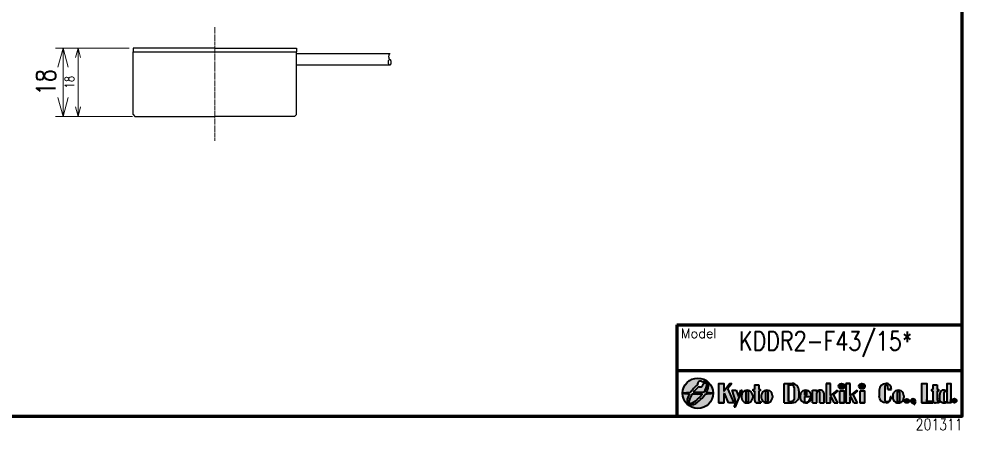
# Model space of a CAD drawing. Header units: millimetres. Extents: x 4 to 387, y 0 to 281.
# Drawn here: x 138.9 to 387, y 0.3 to 108.4 of the extents above; entities that cross this region are included whole.
import ezdxf

# ---------------------------------------------------------------- set-up
doc = ezdxf.new("R2010")
doc.units = ezdxf.units.MM
doc.linetypes.add('CENTER', pattern=[2, 1.25, -0.25, 0.25, -0.25])
doc.layers.get('0').update_dxf_attribs({"lineweight": 30})
doc.layers.get('Defpoints').update_dxf_attribs({"lineweight": 9})
for name, color, linetype, lineweight in [('0 @ 1', 7, 'Continuous', 30), ('2KD_寸法１', 7, 'Continuous', 15), ('2KD_寸法１ @ 1', 7, 'Continuous', 15), ('2KD_寸法１ @ 2', 7, 'Continuous', 15), ('AUX', 7, 'Continuous', 40)]:
    doc.layers.add(name, color=color, linetype=linetype, lineweight=lineweight)
doc.styles.get("Standard").update_dxf_attribs({"font": 'simplex.shx', "width": 0.8, "bigfont": 'extfont.shx'})
doc.dimstyles.new('KD-STD', dxfattribs={"dimscale": 0, "dimtxt": 2.5, "dimasz": 2.5, "dimexe": 1, "dimexo": 1, "dimgap": 1, "dimtad": 1, "dimdsep": 46, "dimtxsty": 'Standard', "dimblk": 'OPEN30', "dimcen": 0, "dimadec": 0, "dimazin": 0, "dimtfac": 1, "dimtmove": 0, "dimatfit": 3, "dimldrblk": 'OPEN30', "dimfxl": 1, "dimtfill": 1, "dimtolj": 1, "dimtzin": 0, "dimlwd": 15, "dimlwe": 15, "dimarcsym": 0})

# ---------------------------------------------------------------- blocks, each defined once
blk = doc.blocks.new('A$C58A435ED')
h = blk.add_hatch(color=256)
edge = h.paths.add_edge_path()
edge.add_ellipse((3.773587198117354, 4.196817087367676), major_axis=(2.361812504366488, 2.716954488801899), ratio=0.3819444444444653, start_angle=36.91420710907818, end_angle=132.4984448425061, ccw=False)
edge.add_arc((4.65000007218421, 6.399999378670387), 0.7500000000000107, 47.716325140725814, 192.9194600169402, ccw=False)
edge.add_ellipse((3.773587198117354, 4.196817087367676), major_axis=(2.361812504366659, 2.716954488802064), ratio=0.3819444444444362, start_angle=355.11932142212606, end_angle=374.4018947975413, ccw=False)
edge.add_ellipse((4.226412946251002, 3.803181669973355), major_axis=(2.361812504366308, 2.716954488802097), ratio=0.3819444444444228, start_angle=320.8704270941839, end_angle=364.8806785778694, ccw=False)
edge.add_arc((4.000000072180421, -35.9000006213288), 40.09999999999967, 84.27518954777139, 86.89867012710249, ccw=False)
edge.add_arc((4.000000072184041, 3.999999378670507), 3.999999999999948, 2.29e-13, 180.0000000000002)
edge.add_arc((4.000000072404037, -35.90000062387292), 40.10000000255265, 92.83887678115929, 95.7248104521737, ccw=False)
h = blk.add_hatch(color=256)
edge = h.paths.add_edge_path(flags=17)
edge.add_ellipse((3.773587198117354, 4.196817087367676), major_axis=(2.361812504366659, 2.716954488802064), ratio=0.3819444444444362, start_angle=310.1847318245495, end_angle=355.1193214221261)
edge.add_ellipse((4.226412946251002, 3.803181669973355), major_axis=(2.361812504366308, 2.716954488802097), ratio=0.3819444444444228, start_angle=364.8806785778694, end_angle=376.9172569597255)
edge.add_arc((4.64590059936633, 6.440648230716468), 0.7832318979547827, -118.93200922835058, 3.650290310823493, ccw=False)
edge.add_ellipse((4.226412946251002, 3.803181669973355), major_axis=(2.361812504366481, 2.716954488802258), ratio=0.3819444444443969, start_angle=39.80897284039416, end_angle=116.5044053354679)
edge.add_arc((4.000000072202564, -35.90000062130313), 40.09999999997294, 87.87584705466139, 91.76471786731457, ccw=False)
h = blk.add_hatch(color=256)
edge = h.paths.add_edge_path()
edge.add_arc((4.000000072184093, 3.999999378670505), 4, 180, 360)
edge.add_arc((4.000000072183813, 43.89999937867018), 40.09999999999969, 272.8388767810273, 275.7248104522239, ccw=False)
edge.add_ellipse((4.226412946251002, 3.803181669973355), major_axis=(2.361812504366427, 2.716954488802093), ratio=0.3819444444444074, start_angle=175.1193214221273, end_angle=312.49844484255107, ccw=False)
edge.add_ellipse((3.773587198117354, 4.196817087367676), major_axis=(2.361812504366707, 2.716954488802058), ratio=0.3819444444444306, start_angle=140.8704270940551, end_angle=184.8806785778792, ccw=False)
edge.add_arc((4.000000071549385, 43.89999937191472), 40.0999999932146, 264.27518954771597, 266.89867012749494, ccw=False)
h = blk.add_hatch(color=256)
edge = h.paths.add_edge_path(flags=17)
edge.add_ellipse((4.226412946251002, 3.803181669973355), major_axis=(2.361812504366427, 2.716954488802093), ratio=0.3819444444444074, start_angle=130.1847318245594, end_angle=175.1193214221273)
edge.add_ellipse((3.773587198117354, 4.196817087367676), major_axis=(2.361812504366707, 2.716954488802058), ratio=0.3819444444444306, start_angle=184.8806785778791, end_angle=296.5044053362664)
edge.add_arc((4.00000007189953, 43.89999937834407), 40.0999999996636, 267.87584705502576, 271.7647178677285, ccw=False)
blk.add_circle((4.000000072184093, 3.999999378670509), 4)
for centre, radius, start, end in [((4.65000007218407, 6.399999378670521), 0.7500000000000107, 46.19320078363318, 192.9194600169539), ((4.645900599366655, 6.44064823071632), 0.7832318979547827, 241.0679907715483, 3.650290310844553), ((4.000000072403906, -35.90000062387293), 40.10000000255266, 92.83887678115978, 95.72481045217431), ((4.000000071594456, 43.8999993719102), 40.09999999321459, 264.2751895476506, 266.8986701274294), ((4.000000072178096, 43.89999937833407), 40.09999999966357, 267.8758470546274, 271.7647178673098), ((4.000000072184036, -35.90000062130243), 40.09999999997295, 87.87584705463547, 91.76471786728702), ((4.000000072184093, 43.8999993786702), 40.09999999999969, 272.8388767810261, 275.7248104522234), ((4.000000072184093, -35.90000062132919), 40.09999999999969, 84.2751895477766, 86.89867012710823)]:
    blk.add_arc(centre, radius, start, end)
for centre, major_axis, ratio, start_param, end_param in [((3.773587198117354, 4.196817087367676), (2.361812504366488, 2.716954488801899), 0.3819444444444653, 1.100419841322928, 1.907443110207523), ((4.226412946251002, 3.803181669973355), (2.361812504366481, 2.716954488802258), 0.3819444444443969, 1.141079770981902, 1.759009101951536), ((3.773587198117354, 4.196817087367676), (2.361812504366659, 2.716954488802064), 0.3819444444444362, 5.024442884643541, 6.875096460284401), ((4.226412946251002, 3.803181669973355), (2.361812504366308, 2.716954488802097), 0.3819444444444228, 5.151329780016704, 6.969419591022086), ((3.773587198117354, 4.196817087367676), (2.361812504366706, 2.716954488802057), 0.3819444444444307, 2.009737126425152, 4.90060175554776), ((4.226412946251002, 3.803181669973355), (2.361812504366427, 2.716954488802093), 0.3819444444444074, 1.882850231053828, 5.04903576379776)]:
    blk.add_ellipse(centre, major_axis=major_axis, ratio=ratio, start_param=start_param, end_param=end_param)
blk = doc.blocks.new('A$C7F8063EA')
for points in [[(2.398777864283431, 4.829663306420513), (3.406328365880199, 6.169453883368078), (2.921754663084811, 6.169453883368085), (1.291720739670836, 4.051868400267174), (1.291720739670836, 6.170772863426478), (1.1133674889e-06, 6.170772863426471), (1.1133674889e-06, 1.050815427120141), (1.291720739670836, 1.050815427120141), (1.291720739670836, 3.357553768141244), (1.525719458847731, 3.668713634047847), (2.591814308545053, 1.057822508680139), (4.056205566284461, 1.057822508680146)], [(28.2337426024219, 6.170772863426464), (28.2337426024219, 1.050815427120142), (29.36610001997861, 1.050815427120141), (29.36610001997861, 2.640654124072921), (29.54453348874947, 2.786386900192896), (30.33980663270284, 1.050815427120113), (31.31894397160024, 1.050815427120113), (30.19566787494091, 3.318190840230171), (31.31251927078347, 4.230361945521053), (31.1496955754422, 4.408012072126442), (29.36610001997859, 2.99519422866465), (29.36610001997861, 6.170772863426463)], [(33.41618775227426, 6.170772863426464), (33.41618775227426, 1.050815427120142), (34.54854516983096, 1.050815427120141), (34.54854516983096, 2.640654124072923), (34.72697863860179, 2.786386900192901), (35.52225178255519, 1.050815427120127), (36.50138912145259, 1.05081542712012), (35.3781130247933, 3.318190840230151), (36.49496442063583, 4.23036194552105), (36.33214072529455, 4.408012072126442), (34.54854516983095, 2.995194228664646), (34.54854516983096, 6.170772863426464)], [(53.38047412418291, 6.170772863426464), (53.38047412418291, 1.050815427120141), (54.68106029502587, 1.050815427120141), (56.29751894606171, 1.050815427120142), (56.2975189460617, 1.410965188043746), (54.68106029502588, 1.410965188043746), (54.68106029502586, 6.170772863426464)], [(4.514313398489295, 1.134349005860251), (4.055858601252566, 5.019028322e-07), (4.378142334187486, 5.019028322e-07), (6.169417419713028, 4.408012072126439), (5.837386979518782, 4.40801207212644), (5.183398294731592, 2.789856714902839), (4.539052240885665, 4.408012072126438), (3.400905575323575, 4.408012072126438)], [(31.7998258105149, 4.229761809594492), (31.7998258105149, 1.050815427120141), (32.941005496245, 1.050815427120141), (32.941005496245, 4.229761809594492)], [(37.15768712419095, 4.229761809594491), (37.15768712419095, 1.050815427120141), (38.29886680992104, 1.050815427120141), (38.29886680992104, 4.229761809594492)]]:
    blk.add_hatch(color=256).paths.add_polyline_path(points)
h = blk.add_hatch(color=256)
edge = h.paths.add_edge_path()
edge.add_line((9.410215178256747, 4.230645526233281), (9.410215178256747, 1.759668284966215))
edge.add_ellipse((10.04980428069029, 1.75966828496621), major_axis=(4.547e-13, 0.7088528578460683), ratio=0.9022875415597713, start_angle=90.00000000003674, end_angle=180.0000000000367)
edge.add_line((10.04980428069029, 1.050815427120141), (11.02797277711079, 1.050815427120142))
edge.add_line((11.02797277711079, 1.050815427120142), (11.02797277711079, 1.40698119093291))
edge.add_ellipse((11.0280585437481, 1.935287182282309), major_axis=(2.477e-13, -0.528314164912672), ratio=0.9180339373020796, start_angle=270, end_angle=359.9999999999731, ccw=False)
edge.add_line((10.54304821080086, 1.93528718228209), (10.54304821080086, 4.230645526233274))
edge.add_line((10.54304821080086, 4.230645526233274), (10.86662624025985, 4.230645526233274))
edge.add_line((10.86662624025985, 4.230645526233274), (10.86662624025985, 4.585329156267562))
edge.add_line((10.86662624025985, 4.585329156267562), (10.54304821080086, 4.585329156267562))
edge.add_line((10.54304821080086, 4.585329156267562), (10.54304821080086, 5.814038219401482))
edge.add_line((10.54304821080086, 5.814038219401482), (9.410215178256747, 5.814038219401481))
edge.add_line((9.410215178256747, 5.814038219401481), (9.410215178256747, 4.585329156267562))
edge.add_line((9.410215178256747, 4.585329156267562), (9.089058107054825, 4.585329156267562))
edge.add_line((9.089058107054825, 4.585329156267562), (9.089058107054825, 4.230645526233274))
edge.add_line((9.089058107054825, 4.230645526233274), (9.410215178256747, 4.230645526233281))
h = blk.add_hatch(color=256)
edge = h.paths.add_edge_path()
edge.add_line((17.19864840931359, 1.050815427120141), (19.30238706350838, 1.050815427120141))
edge.add_ellipse((19.30238706350838, 2.973983978213254), major_axis=(0, -1.923168551093112), ratio=0.9305592290321637, start_angle=0, end_angle=90)
edge.add_line((21.09200930771249, 2.973983978213246), (21.09200930771249, 4.247604312333308))
edge.add_ellipse((19.30238706350838, 4.247604312333351), major_axis=(0, 1.923168551093112), ratio=0.9305592290321637, start_angle=270, end_angle=360)
edge.add_line((19.30238706350838, 6.170772863426464), (17.19864840931359, 6.170772863426464))
edge.add_line((17.19864840931359, 6.170772863426464), (17.19864840931359, 1.050815427120141))
edge = h.paths.add_edge_path(flags=16)
edge.add_line((18.32791822793343, 5.812326842775746), (19.14476182150094, 5.812326842775746))
edge.add_ellipse((19.14282603210222, 5.112001191007038), major_axis=(0, 0.7003256517687078), ratio=0.929745631167618, start_angle=270, end_angle=359.83893227171643, ccw=False)
edge.add_line((19.79395074722879, 5.112001191007015), (19.79395074722879, 2.109587099539584))
edge.add_ellipse((19.14282603210222, 2.109587099539567), major_axis=(0, -0.7003256517687078), ratio=0.929745631167618, start_angle=0.16106772828362637, end_angle=90, ccw=False)
edge.add_line((19.14476182150094, 1.409261447770859), (18.32791822793342, 1.409261447770859))
edge.add_line((18.32791822793342, 1.409261447770859), (18.32791822793343, 5.812326842775746))
h = blk.add_hatch(color=256)
edge = h.paths.add_edge_path()
edge.add_ellipse((32.28084409635221, 5.463593461529853), major_axis=(-0.8029901400914241, 0), ratio=0.8806825471307714, start_angle=0, end_angle=360)
h = blk.add_hatch(color=256)
edge = h.paths.add_edge_path()
edge.add_ellipse((37.63870541002825, 5.463593461529853), major_axis=(-0.8029901400914241, 0), ratio=0.8806825471307714, start_angle=0, end_angle=360)
h = blk.add_hatch(color=256)
edge = h.paths.add_edge_path()
edge.add_arc((44.03210335415496, 5.389742119339189), 0.4022708682637131, 0, 180, ccw=False)
edge.add_line((44.43437422241868, 5.389742119339189), (44.43437422241869, 4.585540193077122))
edge.add_line((44.43437422241869, 4.585540193077122), (45.39805205564927, 4.585540193077122))
edge.add_ellipse((44.03210335415496, 4.585540193077122), major_axis=(0, 1.585232670349341), ratio=0.8616707988949573, start_angle=270, end_angle=360)
edge.add_ellipse((44.03210335415496, 4.404088106452945), major_axis=(-1.843641580901476, 0), ratio=0.9582582511019692, start_angle=270.0000000000004, end_angle=360)
edge.add_line((42.18846177325349, 4.404088106452868), (42.18846177325349, 2.817500184093672))
edge.add_ellipse((44.03210335415496, 2.81750018409366), major_axis=(-1.843641580901476, 0), ratio=0.9582582511019692, start_angle=0, end_angle=89.99999999999957)
edge.add_ellipse((44.03210335415496, 2.639975360593325), major_axis=(0, -1.589159933473183), ratio=0.859541366934012, start_angle=0, end_angle=90)
edge.add_line((45.39805205564928, 2.639975360593325), (45.07598273930716, 2.639975360593325))
edge.add_line((45.07598273930716, 2.639975360593325), (45.07598273930716, 2.101617162536902))
edge.add_ellipse((44.45224876929251, 2.101617162536967), major_axis=(0, -0.68893955641488), ratio=0.9053536906204902, start_angle=0, end_angle=90, ccw=False)
edge.add_line((44.45224876929251, 1.412677606122088), (44.13368029113917, 1.412677606122088))
edge.add_ellipse((44.13368029113917, 1.929035216805459), major_axis=(4.547e-13, 0.5163576106833716), ratio=0.9757729814054631, start_angle=90.00000000005042, end_angle=180.0000000000504, ccw=False)
edge.add_line((43.62983248589126, 1.929035216805386), (43.62983248589126, 5.389742119339189))
h = blk.add_hatch(color=256)
edge = h.paths.add_edge_path()
edge.add_line((56.01527129174201, 4.230645526233274), (56.33642836294391, 4.230645526233274))
edge.add_line((56.33642836294391, 4.230645526233274), (56.33642836294392, 1.759668284966186))
edge.add_ellipse((56.97601746537748, 1.75966828496621), major_axis=(4.547e-13, 0.7088528578460683), ratio=0.9022875415597713, start_angle=90.00000000003674, end_angle=180.0000000000367)
edge.add_line((56.97601746537747, 1.050815427120141), (57.95418596179797, 1.050815427120141))
edge.add_line((57.95418596179797, 1.050815427120141), (57.95418596179797, 1.406981190932909))
edge.add_ellipse((57.95427172843528, 1.935287182282309), major_axis=(2.477e-13, -0.528314164912672), ratio=0.9180339373020796, start_angle=270, end_angle=359.9999999999731, ccw=False)
edge.add_line((57.46926139548805, 1.935287182282004), (57.46926139548805, 4.230645526233275))
edge.add_line((57.46926139548805, 4.230645526233275), (57.79283942494704, 4.230645526233274))
edge.add_line((57.79283942494704, 4.230645526233274), (57.79283942494704, 4.585329156267562))
edge.add_line((57.79283942494704, 4.585329156267562), (57.46926139548804, 4.585329156267562))
edge.add_line((57.46926139548804, 4.585329156267562), (57.46926139548805, 5.814038219401482))
edge.add_line((57.46926139548805, 5.814038219401482), (56.33642836294391, 5.814038219401482))
edge.add_line((56.33642836294391, 5.814038219401482), (56.33642836294394, 4.585329156267562))
edge.add_line((56.33642836294394, 4.585329156267562), (56.01527129174201, 4.585329156267562))
edge.add_line((56.01527129174201, 4.585329156267562), (56.01527129174201, 4.230645526233274))
h = blk.add_hatch(color=256)
edge = h.paths.add_edge_path()
edge.add_line((61.00913571780711, 6.170772863426463), (60.03930686129979, 6.170772863426464))
edge.add_line((60.03930686129979, 6.170772863426464), (60.0393068612998, 3.967246375105668))
edge.add_ellipse((59.37071800628541, 3.154375721908309), major_axis=(-4.11812363e-07, -1.253636350218062), ratio=0.7005460842986974, start_angle=140.5626067664118, end_angle=180.0000188213667)
edge.add_line((59.37071800628405, 4.408012072126439), (58.96088035646851, 4.408012072126439))
edge.add_ellipse((58.96088035646721, 3.154375721908309), major_axis=(4.11812363e-07, -1.253636350218062), ratio=0.7005460842986974, start_angle=179.9999811786333, end_angle=269.9999811786645)
edge.add_line((58.08265032018742, 3.154375721909497), (58.08265032018739, 2.304451777337887))
edge.add_ellipse((58.96088035646721, 2.304451777338201), major_axis=(4.11812363e-07, 1.253636350218062), ratio=0.7005460842986974, start_angle=90.00001882133549, end_angle=180.0000188213667)
edge.add_line((58.96088035646788, 1.050815427120141), (59.37071800628475, 1.050815427120141))
edge.add_ellipse((59.37071800628541, 2.304451777338201), major_axis=(-4.11812363e-07, 1.253636350218062), ratio=0.7005460842986974, start_angle=179.9999811786333, end_angle=219.4373932335881)
edge.add_line((60.03930686129979, 1.491581124140838), (60.03930686129979, 1.050815427120141))
edge.add_line((60.03930686129979, 1.050815427120141), (61.00913571780711, 1.050815427120141))
edge.add_line((61.00913571780711, 1.050815427120141), (61.00913571780711, 6.170772863426463))
h.paths.add_polyline_path([(60.03930686129979, 1.735331915351252, -1), (59.21817327816597, 1.735331915351252), (59.21817327816597, 3.761385435440615, -1), (60.03930686129979, 3.761385435440615)], flags=16)
h = blk.add_hatch(color=256)
h.paths.add_polyline_path([(6.000321070772656, 2.499626550424913, 0.9930558690252096), (8.918576991429632, 2.499862088220886), (8.918509413660729, 2.92878370181117, 1.006911414223633), (6.000321070772656, 2.948883291135963)])
h.paths.add_polyline_path([(7.130185689228994, 3.905856913461114, -1.045169310724598), (7.77891868472426, 3.87718728444978), (7.77891868472426, 1.587942342862924, -1.045169310724602), (7.130185689228994, 1.559272713851591)], flags=16)
h = blk.add_hatch(color=256)
h.paths.add_polyline_path([(12.65960897724608, 4.408012072126425), (12.63950891116084, 4.408012072126425, 0.4121976711162861), (11.19039555284587, 2.948883291135956), (11.19039555284587, 2.499626550424916, 0.9930558690252096), (14.10865147350284, 2.499862088220879), (14.10858389573397, 2.928783701811163, 0.416232331284715)])
h.paths.add_polyline_path([(12.32026017130221, 3.905856913461107, -1.045169310724598), (12.96899316679747, 3.877187284449773), (12.96899316679747, 1.587942342862917, -1.045169310724602), (12.32026017130221, 1.559272713851584)], flags=16)
h = blk.add_hatch(color=256)
edge = h.paths.add_edge_path()
edge.add_line((22.87629842648083, 4.408012072126447), (22.85619836039664, 4.408012072126439))
edge.add_arc((22.86624839343847, 2.948883291135963), 1.459163391357833, 90.39462957571416, 180)
edge.add_line((21.40708500208063, 2.948883291135963), (21.40708500208063, 2.506948753458312))
edge.add_arc((22.86992492511266, 2.513573222781768), 1.462854922406916, 180.2594621142477, 269.3397493728856)
edge.add_line((22.85306802025838, 1.050815427120134), (22.88678182996658, 1.050815427120134))
edge.add_arc((22.86992492511266, 2.513573222781772), 1.462854922406917, 270.6602506271005, 354.2193550323094)
edge.add_line((24.32534092273761, 2.366234165273212), (24.07787818271213, 2.366234165273212))
edge.add_ellipse((22.87629842648084, 2.366234165273212), major_axis=(-1.201579756231282, 0), ratio=0.9416571348462468, start_angle=90.17744929209329, end_angle=180, ccw=False)
edge.add_arc((22.86194962053696, 1.55927271385159), 0.3249999999999886, 179.9999999999999, 276.5641418440151, ccw=False)
edge.add_line((22.53694962053697, 1.559272713851591), (22.53694962053698, 2.732564813656352))
edge.add_line((22.53694962053698, 2.732564813656352), (24.32530421539708, 2.732846573795441))
edge.add_line((24.32530421539708, 2.732846573795441), (24.32527334496871, 2.92878370181117))
edge.add_arc((22.86624839343845, 2.948883291135975), 1.459163391357833, 359.2107408485284, 449.6053704242639)
h.paths.add_polyline_path([(22.53694962053697, 3.091152624663407), (22.53694962053697, 3.905856913461114, -1.045169310724599), (23.18568261603224, 3.877187284449781), (23.18568261603223, 3.091152624663408)], flags=16)
h = blk.add_hatch(color=256)
edge = h.paths.add_edge_path()
edge.add_line((24.66529301484071, 4.408012072126438), (24.6652930148407, 1.050815427120141))
edge.add_line((24.6652930148407, 1.050815427120141), (25.7938026291772, 1.050815427120141))
edge.add_line((25.7938026291772, 1.050815427120141), (25.79380262917721, 3.722369965857063))
edge.add_ellipse((26.21745473022793, 3.722369965857069), major_axis=(0.3767525711955679, 0.2169528969146351), ratio=0.9078835970869166, start_angle=60.06451933352412, end_angle=150.0645193335241, ccw=False)
edge.add_ellipse((26.21745473022793, 3.722369965857069), major_axis=(0, 0.4036375748992214), ratio=0.9656734174228072, start_angle=270, end_angle=360, ccw=False)
edge.add_line((26.60723680658112, 3.722369965857049), (26.60723680658112, 1.050815427120141))
edge.add_line((26.60723680658112, 1.050815427120141), (27.74030374813492, 1.050815427120142))
edge.add_line((27.74030374813492, 1.050815427120142), (27.74030374813492, 3.358657917323952))
edge.add_ellipse((26.76900827813415, 3.358657917323853), major_axis=(0, 1.049354154802585), ratio=0.9256126404564504, start_angle=270, end_angle=360)
edge.add_ellipse((26.76900827813415, 4.015239595457842), major_axis=(-0.9752056489569438, 0), ratio=0.4027586151584507, start_angle=270, end_angle=360)
edge.add_line((25.79380262917721, 4.015239595457812), (25.79380262917721, 4.232333820707942))
edge.add_line((25.79380262917721, 4.232333820707942), (25.63367631766278, 4.408012072126439))
edge.add_line((25.63367631766278, 4.408012072126439), (24.66529301484071, 4.408012072126438))
h = blk.add_hatch(color=256)
h.paths.add_polyline_path([(45.74534481770922, 2.499626550424377, 0.4093568311612341), (47.19052061992356, 1.05081542712012), (47.21842329482851, 1.05081542712012, 0.4094039504209535), (48.6636007383662, 2.499862088220879), (48.66353316059729, 2.928783701811163, 1.006911414223785), (45.74534481770922, 2.948883291135956)])
h.paths.add_polyline_path([(46.87520943616556, 3.905856913461107, -1), (47.52520943616554, 3.905856913461107), (47.52520943616554, 1.559272713851584, -1), (46.87520943616556, 1.559272713851584)], flags=16)
h = blk.add_hatch(color=256)
edge = h.paths.add_edge_path()
edge.add_ellipse((49.47965902708938, 1.582242384970413), major_axis=(-0.6495263368888118, 0), ratio=0.8208718778531608, start_angle=0, end_angle=360)
h = blk.add_hatch(color=256)
edge = h.paths.add_edge_path()
edge.add_ellipse((51.10382881327996, 1.582242384970413), major_axis=(-0.6495263368888118, 0), ratio=0.8208718778531608, start_angle=178.5690149176314, end_angle=477.542772379198)
edge.add_ellipse((51.25689893715616, 1.101706482423878), major_axis=(0, -0.4085205769865751), ratio=0.251102208153783, start_angle=0, end_angle=84.64326370635717, ccw=False)
edge.add_ellipse((51.25689893715616, 1.413106612160845), major_axis=(0, -0.7199207067235417), ratio=0.7312706617840086, start_angle=0, end_angle=90)
edge.add_ellipse((51.69606463323384, 1.413106612160845), major_axis=(0, 0.2018800132245815), ratio=0.432391469396966, start_angle=270, end_angle=339.5603886802153)
edge.add_ellipse((51.69606463323384, 1.413106612160845), major_axis=(0, 0.2018800132245815), ratio=0.432391469396966, start_angle=339.5603886802153, end_angle=340.2548236015122, ccw=False)
h = blk.add_hatch(color=256)
edge = h.paths.add_edge_path()
edge.add_ellipse((61.97248607229494, 1.654709356403827), major_axis=(-0.5819461302032778, 0), ratio=0.9599134801484431, start_angle=0, end_angle=360)
for p, q in [((1.1133674889e-06, 6.170772863426464), (1.291720739670836, 6.170772863426464)), ((2.921754663084811, 6.169453883368078), (1.291720739670836, 4.05186840026716)), ((3.406328365880199, 6.169453883368078), (2.398777864283459, 4.82966330642052)), ((2.921754663084811, 6.169453883368078), (3.406328365880199, 6.169453883368078)), ((9.410215178256747, 5.814038219401481), (10.54304821080086, 5.814038219401481)), ((9.410215178256747, 5.814038219401481), (9.410215178256747, 4.585329156267562)), ((10.54304821080086, 5.814038219401481), (10.54304821080086, 4.585329156267562)), ((17.19864840931359, 6.170772863426464), (19.30238706350838, 6.170772863426464)), ((17.19864840931359, 1.050815427120141), (17.19864840931359, 6.170772863426464)), ((17.19864840931359, 1.050815427120141), (17.19864840931359, 6.170772863426464)), ((17.19864840931359, 6.170772863426464), (19.30238706350838, 6.170772863426464)), ((18.32791822793342, 5.812326842775746), (18.32791822793342, 1.406412450844982)), ((18.32791822793342, 1.406412450844982), (18.32791822793342, 5.812326842775746)), ((18.32791822793342, 5.812326842775746), (19.1447947662723, 5.812326842775746)), ((19.79395074722879, 5.112001191007038), (19.79395074722879, 2.109587099539567)), ((28.2337426024219, 6.170772863426456), (29.36610001997861, 6.170772863426456)), ((28.2337426024219, 6.170772863426456), (28.2337426024219, 1.050815427120141)), ((29.36610001997861, 6.170772863426464), (28.2337426024219, 6.170772863426464)), ((29.36610001997861, 2.995194228664651), (29.36610001997861, 6.170772863426464)), ((33.41618775227426, 6.170772863426449), (34.54854516983096, 6.170772863426456)), ((33.41618775227426, 6.170772863426449), (33.41618775227426, 1.050815427120141)), ((34.54854516983096, 6.170772863426464), (33.41618775227426, 6.170772863426464)), ((34.54854516983096, 2.995194228664665), (34.54854516983096, 6.170772863426464)), ((37.46328924620457, 6.170772863426449), (37.63870541002825, 6.170772863426449)), ((37.46328924620457, 6.153692582305005), (37.46328924620457, 6.170772863426464)), ((43.62983248589126, 5.389742119339189), (43.62983248589126, 1.929035216805459)), ((43.62983248589126, 5.389742119339189), (43.62983248589126, 1.929035216805459)), ((44.43437422241868, 4.585540193077122), (44.43437422241868, 5.389742119339189)), ((44.43437422241868, 4.585540193077122), (44.43437422241868, 5.389742119339189)), ((53.38047412418291, 6.170772863426456), (54.68106029502587, 6.170772863426456)), ((56.33642836294393, 5.814038219401481), (57.46926139548804, 5.814038219401481)), ((56.33642836294393, 5.814038219401481), (56.33642836294393, 4.585329156267562)), ((57.46926139548804, 5.814038219401481), (57.46926139548804, 4.585329156267562)), ((60.03930686129982, 6.170772863426464), (61.00913571780711, 6.170772863426464)), ((60.03930686129976, 6.170772863426464), (61.00913571780711, 6.170772863426464)), ((1.525719458847731, 3.668713634047854), (1.291720739670836, 3.357553768141229)), ((2.591814308545053, 1.057822508680146), (1.525719458847731, 3.668713634047854)), ((4.056205566284461, 1.057822508680146), (2.398777864283459, 4.82966330642052)), ((3.400905575323577, 4.408012072126439), (4.514313398489292, 1.134349005860258)), ((3.400905575323577, 4.408012072126439), (4.539052240885666, 4.408012072126439)), ((3.400905575323577, 4.408012072126439), (4.539052240885666, 4.408012072126439)), ((4.378142334187486, 5.019028322e-07), (6.169417419713028, 4.408012072126439)), ((4.539052240885666, 4.408012072126439), (5.187514291777461, 2.779520153314024)), ((5.183398294731603, 2.789856714902867), (5.837386979518782, 4.408012072126439)), ((5.837386979518782, 4.408012072126439), (6.169417419713028, 4.408012072126439)), ((6.000321070772656, 2.948883291135963), (6.000321070772656, 2.52019769210505)), ((8.918509413660729, 2.92878370181117), (8.918576991429632, 2.499862088220886)), ((9.089058107054825, 4.585329156267562), (9.089058107054825, 4.230645526233274)), ((9.089058107054825, 4.585329156267562), (9.089058107054825, 4.230645526233274)), ((9.089058107054825, 4.230645526233274), (9.410215178256777, 4.230645526233281)), ((9.089058107054825, 4.230645526233274), (9.410215178256747, 4.230645526233281)), ((9.410215178256747, 4.230645526233281), (9.410215178256747, 1.75966828496621)), ((10.54304821080089, 4.230645526233281), (10.86662624025985, 4.230645526233274)), ((10.54304821080086, 4.230645526233274), (10.86662624025985, 4.230645526233274)), ((10.54304821080086, 4.230645526233274), (10.54304821080086, 1.935287182282081)), ((11.19039555284587, 2.948883291135956), (11.19039555284587, 2.520197692105043)), ((12.63950891116065, 4.408012072126425), (12.65960897724608, 4.408012072126425)), ((14.10858389573397, 2.928783701811163), (14.10865147350284, 2.499862088220879)), ((21.09200930771249, 4.247604312333351), (21.09200930771249, 2.973983978213254)), ((21.40708500208063, 2.948883291135963), (21.40708500208063, 2.52019769210505)), ((22.53694962053697, 3.091152624663408), (23.18568261603224, 3.091152624663408)), ((22.53694962053697, 2.732564813656352), (24.32530421539713, 2.732846573795441)), ((22.85619836039692, 4.408012072126439), (22.87629842648084, 4.408012072126446)), ((24.32527334496871, 2.92878370181117), (24.32530421539707, 2.732846573795441)), ((24.6652930148407, 4.408012072126439), (25.63367631766278, 4.408012072126439)), ((24.6652930148407, 1.050815427120141), (24.6652930148407, 4.408012072126439)), ((24.6652930148407, 4.408012072126439), (25.63367631766278, 4.408012072126439)), ((24.6652930148407, 4.408012072126439), (25.63367631766278, 4.408012072126439)), ((24.6652930148407, 1.050815427120141), (24.6652930148407, 4.408012072126439)), ((24.6652930148407, 4.408012072126439), (25.63367631766278, 4.408012072126439)), ((25.79380262917721, 4.232333820707935), (25.63367631766278, 4.408012072126439)), ((25.79380262917721, 4.232333820707935), (25.63367631766278, 4.408012072126439)), ((25.79380262917721, 4.015239595457842), (25.79380262917721, 4.232333820707935)), ((25.79380262917721, 4.015239595457842), (25.79380262917721, 4.232333820707935)), ((25.79380262917721, 4.232333820707935), (25.79380262917721, 4.015239595457842)), ((25.79380262917721, 1.050815427120141), (25.79380262917721, 3.722369965857069)), ((25.79380262917721, 1.050815427120141), (25.79380262917721, 3.722369965857097)), ((26.60723680658112, 1.050815427120134), (26.60723680658112, 3.722369965857069)), ((26.60723680658112, 1.050815427120141), (26.60723680658112, 3.722369965857069)), ((27.74030374813492, 1.050815427120141), (27.74030374813492, 3.358657917323853)), ((27.74030374813492, 1.050815427120141), (27.74030374813492, 3.358657917323853)), ((31.15275941671871, 4.410438995434105), (29.36610001997861, 2.995194228664651)), ((29.54453348874949, 2.786386900192916), (29.36610001997861, 2.640654124072923)), ((29.36610001997861, 1.050815427120141), (29.36610001997861, 2.640654124072923)), ((30.33980663270282, 1.050815427120156), (29.54453348874947, 2.786386900192908)), ((31.31251927078347, 4.230361945521053), (30.19566787494091, 3.318190840230172)), ((31.31894397160022, 1.050815427120141), (30.19566787494091, 3.318190840230172)), ((31.1496955754422, 4.408012072126439), (31.31251927078347, 4.230361945521053)), ((36.33520456657107, 4.410438995434105), (34.54854516983096, 2.995194228664651)), ((34.72697863860179, 2.786386900192901), (34.54854516983096, 2.640654124072923)), ((34.54854516983096, 1.050815427120141), (34.54854516983096, 2.640654124072931)), ((35.52225178255517, 1.050815427120156), (34.72697863860179, 2.786386900192894)), ((36.49496442063583, 4.230361945521053), (35.37811302479332, 3.318190840230172)), ((36.50138912145258, 1.050815427120141), (35.3781130247933, 3.318190840230165)), ((36.33214072529455, 4.408012072126439), (36.49496442063583, 4.230361945521053)), ((37.46328924620457, 4.756414059633243), (37.46328924620457, 4.773494340754702)), ((42.18846177325349, 4.404088106452945), (42.18846177325349, 4.408012072126439)), ((42.18846177325349, 4.404088106452945), (42.18846177325349, 2.81750018409366)), ((45.39805205564926, 4.585540193077122), (44.43437422241868, 4.585540193077122)), ((44.43437422241868, 4.585540193077122), (45.39805205564926, 4.585540193077122)), ((45.39805205564926, 2.639975360593325), (45.07598273930716, 2.639975360593325)), ((45.07598273930716, 2.639975360593325), (45.07598273930716, 2.101617162536967)), ((45.39805205564926, 2.639975360593325), (45.07598273930716, 2.639975360593325)), ((45.07598273930716, 2.639975360593325), (45.07598273930716, 2.101617162536967)), ((45.74534481770922, 2.948883291135956), (45.74534481770922, 2.520197692105043)), ((48.66353316059729, 2.928783701811163), (48.6636007383662, 2.499862088220879)), ((56.01527129174201, 4.585329156267562), (56.01527129174201, 4.230645526233274)), ((56.01527129174201, 4.585329156267562), (56.01527129174201, 4.230645526233274)), ((56.01527129174201, 4.230645526233274), (56.33642836294393, 4.230645526233274)), ((56.01527129174201, 4.230645526233274), (56.33642836294393, 4.230645526233274)), ((56.33642836294391, 4.230645526233274), (56.33642836294393, 1.75966828496621)), ((57.46926139548804, 4.230645526233274), (57.79283942494704, 4.230645526233274)), ((57.46926139548804, 4.230645526233274), (57.79283942494704, 4.230645526233274)), ((57.46926139548804, 4.230645526233274), (57.46926139548804, 1.935287182282081)), ((58.08265032018744, 3.15437543341477), (58.08265032018744, 2.379255401949649)), ((58.08265032018744, 3.15437543341477), (58.08265032018738, 2.304451777338201)), ((59.37071800628473, 4.408012072126439), (58.9608803564679, 4.408012072126439)), ((59.21817327816597, 3.761385435440615), (59.21817327816597, 1.735331915351252)), ((59.21817327816597, 3.761385435440615), (59.21817327816597, 1.735331915351252)), ((1.1133674889e-06, 1.050815427120141), (1.291720739670836, 1.050815427120141)), ((4.056205566284461, 1.057822508680146), (2.591814308545053, 1.057822508680146)), ((4.055858601252566, 5.019028322e-07), (4.514313398489292, 1.134349005860244)), ((4.055858601252566, 5.019028322e-07), (4.378142334187486, 5.019028322e-07)), ((10.04980428069021, 1.050815427120141), (11.0280585437481, 1.050815427120134)), ((11.0280585437481, 1.050815427120141), (10.04980428068984, 1.050815427120141)), ((11.02797277711079, 1.406973017369637), (11.02797277711079, 1.050815427120141)), ((11.0280585437481, 1.406973017369637), (11.0280585437481, 1.050815427120141)), ((11.0280585437481, 1.050815427120141), (11.0280585437481, 1.050815427120141)), ((12.65960897724611, 1.050815427120141), (12.66347402996737, 1.050815427120141)), ((17.19864840931359, 1.050815427120141), (19.30238706350838, 1.050815427120141)), ((17.19864840931359, 1.050815427120141), (19.30099920337989, 1.050815427120141)), ((18.32791822793342, 1.409261447770859), (19.1447947662723, 1.409261447770859)), ((22.85306802025866, 1.050815427120134), (22.88678182996648, 1.050815427120134)), ((22.87629842648084, 1.050815427120141), (22.87629842648084, 1.050732184770311)), ((24.07787818271214, 2.366234165273212), (24.32530713385319, 2.366234165273212)), ((24.6652930148407, 1.05081542712012), (25.79380262917721, 1.050815427120113)), ((24.6652930148407, 1.050815427120141), (25.79380262917724, 1.050815427120141)), ((26.60723680658112, 1.050815427120113), (27.74030374813492, 1.050815427120113)), ((26.60723680658112, 1.050815427120141), (27.74030374813492, 1.050815427120141)), ((28.2337426024219, 1.050815427120113), (29.36610001997861, 1.050815427120113)), ((28.2337426024219, 1.050815427120141), (29.36610001997861, 1.050815427120141)), ((30.33980663270282, 1.050815427120113), (31.31894397160022, 1.050815427120113)), ((31.7998258105149, 1.050815427120113), (32.941005496245, 1.050815427120113)), ((33.41618775227426, 1.050815427120113), (34.54854516983096, 1.050815427120127)), ((33.41618775227426, 1.050815427120141), (34.54854516983096, 1.050815427120141)), ((35.52225178255517, 1.050815427120127), (36.50138912145258, 1.05081542712012)), ((37.15768712419095, 1.05081542712012), (38.29886680992104, 1.05081542712012)), ((44.13368029113871, 1.412677606122088), (44.45224876929251, 1.412677606122088)), ((44.13368029113871, 1.412677606122088), (44.45224876929251, 1.412677606122088)), ((47.19052061992352, 1.05081542712012), (47.21842329482825, 1.05081542712012)), ((51.75313746120725, 1.568439477701531), (51.75313746120725, 1.565858952031305)), ((53.38047412418291, 1.05081542712012), (56.2975189460617, 1.050815427120127)), ((54.68106029502587, 1.410965188043746), (54.68106029502587, 2.006455426485672)), ((57.95427172843528, 1.050815427120141), (56.97601746537703, 1.050815427120141)), ((57.95418596179797, 1.406973017369637), (57.95418596179797, 1.050815427120141)), ((57.95427172843528, 1.406973017369637), (57.95427172843528, 1.050815427120141)), ((57.95427172843528, 1.050815427120141), (57.95427172843528, 1.406973017369637)), ((58.9608803564679, 1.050815427120141), (59.37071800628473, 1.050815427120141)), ((61.00913571780711, 1.050815427120141), (61.00913571780711, 1.97190299927297)), ((61.00913571780711, 1.050815427120141), (61.00913571780711, 1.97190299927297)), ((61.97248607229494, 2.21678994684953), (61.97248607229494, 2.213327291506175)), ((61.97248607229494, 1.09609142130148), (61.97248607229494, 1.092628765958124)), ((62.55442102239681, 1.658172011747183), (62.55905113449353, 1.658172011747183))]:
    blk.add_line(p, q)
for points in [[(1.291720739670836, 3.357553768141229), (1.291720739670836, 1.050815427120141), (1.1133674889e-06, 1.050815427120141), (1.1133674889e-06, 6.170772863426464), (1.291720739670836, 6.170772863426464), (1.291720739670836, 4.05186840026716)], [(54.68106029502587, 1.050815427120141), (53.38047412418291, 1.050815427120141), (53.38047412418291, 6.170772863426464), (54.68106029502587, 6.170772863426464), (54.68106029502587, 1.410965188043746)], [(60.03930686129979, 3.967246375105659), (60.03930686129979, 6.170772863426464), (61.00913571780711, 6.170772863426464), (61.00913571780711, 1.050815427120141), (60.03930686129979, 1.050815427120141), (60.03930686129979, 1.49158112414085)], [(60.03930686129979, 3.967246375105659), (60.03930686129979, 6.170772863426464), (61.00913571780711, 6.170772863426464), (61.00913571780711, 1.050815427120141), (60.03930686129979, 1.050815427120141), (60.03930686129979, 1.49158112414085)], [(7.130185689228994, 3.905856913461114), (7.130185689228994, 1.559272713851591)], [(7.77891868472426, 1.530603084840258), (7.77891868472426, 3.934526542472447)], [(9.089058107054825, 4.230645526233274), (9.089058107054825, 4.585329156267562), (9.410215178256747, 4.585329156267562)], [(9.089058107054825, 4.230645526233274), (9.089058107054825, 4.585329156267562), (9.410215178256747, 4.585329156267562)], [(10.54304821080086, 4.585329156267562), (10.86662624025985, 4.585329156267562), (10.86662624025985, 4.230645526233274)], [(10.54304821080086, 4.585329156267562), (10.86662624025985, 4.585329156267562), (10.86662624025985, 4.230645526233274)], [(12.32026017130221, 3.905856913461107), (12.32026017130221, 1.559272713851584)], [(12.96899316679747, 1.530603084840251), (12.96899316679747, 3.93452654247244)], [(22.53694962053697, 3.905856913461114), (22.53694962053697, 3.091152624663408)], [(22.53694962053697, 2.732564813656352), (22.53694962053697, 1.559272713851591)], [(23.18568261603224, 3.091152624663408), (23.18568261603224, 3.934526542472447)], [(46.87520943616556, 3.905856913461107), (46.87520943616556, 1.559272713851584)], [(47.52520943616554, 3.905856913461107), (47.52520943616554, 1.559272713851584)], [(56.33642836294393, 4.230645526233274), (56.01527129174201, 4.230645526233274), (56.01527129174201, 4.585329156267562), (56.33642836294393, 4.585329156267562)], [(56.33642836294393, 4.230645526233274), (56.01527129174201, 4.230645526233274), (56.01527129174201, 4.585329156267562), (56.33642836294393, 4.585329156267562)], [(57.46926139548804, 4.585329156267562), (57.79283942494704, 4.585329156267562), (57.79283942494704, 4.230645526233274), (57.46926139548804, 4.230645526233274)], [(57.46926139548804, 4.585329156267562), (57.79283942494704, 4.585329156267562), (57.79283942494704, 4.230645526233274), (57.46926139548804, 4.230645526233274)], [(60.03930686129979, 1.735331915351252), (60.03930686129979, 3.761385435440615)], [(60.03930686129979, 1.735331915351252), (60.03930686129979, 3.761385435440615)], [(54.68106029502587, 1.050815427120141), (56.2975189460617, 1.050815427120141), (56.2975189460617, 1.410965188043746), (54.68106029502587, 1.410965188043746)]]:
    blk.add_lwpolyline(points)
for points in [[(31.7998258105149, 4.229761809594492), (32.941005496245, 4.229761809594492), (32.941005496245, 1.050815427120141), (31.7998258105149, 1.050815427120141)], [(37.15768712419095, 4.229761809594492), (38.29886680992104, 4.229761809594492), (38.29886680992104, 1.050815427120141), (37.15768712419095, 1.050815427120141)]]:
    blk.add_lwpolyline(points, close=True)
for centre, radius, start, end in [((44.03210335415496, 5.389742119339189), 0.4022708682637131, 0, 180), ((7.459448210439177, 2.509912121264207), 1.459163391357833, 179.596121528961, 359.6053704242273), ((7.45948446213049, 2.948883291135963), 1.459163391357833, 359.2107408485284, 180), ((7.455185689228983, 3.905856913461114), 0.3249999999999886, 354.939117891124, 180), ((12.64952269251239, 2.5099121212642), 1.459163391357833, 179.596121528961, 359.6053704242273), ((12.6495589442037, 2.948883291135956), 1.459163391357833, 359.2107408485284, 180), ((12.6452601713022, 3.905856913461107), 0.3249999999999886, 354.939117891124, 180), ((22.86992492511266, 2.513573222781772), 1.462854922406916, 179.7405378857588, 354.2193550323095), ((22.86624839343847, 2.948883291135963), 1.459163391357833, 359.2107408485284, 180), ((22.86194962053696, 3.905856913461114), 0.3249999999999886, 354.939117891124, 180), ((47.20447195737574, 2.5099121212642), 1.459163391357833, 179.596121528961, 359.6053704242273), ((47.20450820906705, 2.948883291135956), 1.459163391357833, 359.2107408485284, 180), ((47.20020943616555, 3.9058569134611), 0.3249999999999744, 1.6284e-12, 179.9999999999984), ((59.62874006973288, 3.761385435440615), 0.4105667915669074, 0, 180), ((7.455185689228983, 1.559272713851591), 0.3249999999999886, 180, 5.060882108875975), ((12.6452601713022, 1.559272713851584), 0.3249999999999886, 180, 5.060882108875975), ((22.86194962053696, 1.559272713851591), 0.3249999999999886, 180, 273.1489861303093), ((47.20020943616555, 1.559272713851591), 0.3250000000000028, 180.0000000000016, 359.9999999999984), ((59.62874006973288, 1.735331915351252), 0.4105667915669074, 180, 0)]:
    blk.add_arc(centre, radius, start, end)
for centre, major_axis, ratio, start_param, end_param in [((19.14282603210222, 5.112001191007038), (0, 0.7003256517687078), 0.929745631167618, 4.712388980384689, 6.280161726404779), ((19.30238706350838, 4.247604312333351), (0, 1.923168551093112), 0.9305592290321637, 4.712388980384689, 6.283185307179586), ((44.03210335415496, 4.404088106452945), (-1.843641580901476, 0), 0.9582582511019692, 4.712388980384696, 6.283185307179586), ((44.03210335415496, 4.585540193077122), (0, 1.585232670349341), 0.8616707988949573, 4.712388980384689, 6.283185307179586), ((26.76900827813415, 4.015239595457842), (-0.9752056489569438, 0), 0.4027586151584507, 4.712388980384689, 6.283185307179586), ((26.21745473022793, 3.722369965857069), (0, 0.4036375748992214), 0.9656734174228072, 4.712388980384689, 6.283185307179586), ((26.76900827813415, 3.358657917323853), (0, 1.049354154802585), 0.9256126404564504, 4.712388980384689, 6.283185307179586), ((44.03210335415496, 2.639975360593325), (0, -1.589159933473183), 0.859541366934012, 0, 1.570796326794896), ((58.96088035646721, 3.154375721908309), (4.11812363e-07, -1.253636350218062), 0.7005460842986974, 3.141592184677289, 4.712388750259312), ((10.04980428069029, 1.75966828496621), (4.547e-13, 0.7088528578460683), 0.9022875415597713, 1.570796326795475, 3.141592653590503), ((11.0280585437481, 1.935287182282309), (2.477e-13, -0.528314164912672), 0.9180339373020796, 4.712388980384689, 6.283185307179075), ((22.87629842648084, 2.366234165273212), (-1.201579756231282, 0), 0.9416571348462468, 1.573712710059326, 3.141592653589793), ((44.13368029113917, 1.929035216805459), (4.547e-13, 0.5163576106833716), 0.9757729814054631, 1.570796326795755, 3.141592653590695), ((44.45224876929251, 2.101617162536967), (0, -0.68893955641488), 0.9053536906204902, 0, 1.570796326794896), ((51.10382881327996, 1.582242384970413), (-0.6495263368888118, 0), 0.8208718778531608, 3.111170258810619, 8.258473397439543), ((51.25689893715616, 1.413106612160845), (0, -0.7199207067235417), 0.7312706617840083, 0, 1.570796326794896), ((51.25689893715616, 1.101706482423878), (0, -0.4085205769865751), 0.251102208153783, 0, 1.547255815396282), ((51.69606463323384, 1.413106612160845), (0, 0.2018800132245815), 0.432391469396966, 4.712388980384689, 5.590339793167556), ((56.97601746537748, 1.75966828496621), (4.547e-13, 0.7088528578460683), 0.9022875415597713, 1.570796326795475, 3.141592653590503), ((57.95427172843528, 1.935287182282309), (2.477e-13, -0.528314164912672), 0.9180339373020796, 4.712388980384689, 6.283185307179075), ((59.37071800628541, 2.304451777338201), (-4.11812363e-07, 1.253636350218062), 0.7005460842986974, 3.141592184677289, 4.006894410555345)]:
    blk.add_ellipse(centre, major_axis=major_axis, ratio=ratio, start_param=start_param, end_param=end_param)
for centre, major_axis, ratio in [((32.28084409635221, 5.463593461529853), (-0.8029901400914241, 0), 0.8806825471307714), ((37.63870541002825, 5.463593461529853), (-0.8029901400914241, 0), 0.8806825471307714), ((49.47965902708938, 1.582242384970413), (-0.6495263368888118, 0), 0.8208718778531608), ((61.97248607229494, 1.654709356403827), (-0.5819461302032778, 0), 0.9599134801484431)]:
    blk.add_ellipse(centre, major_axis=major_axis, ratio=ratio)
at = {"extrusion": (0, 0, -1)}
for centre, major_axis, ratio, start_param, end_param in [((19.30238706350838, 2.973983978213254), (0, -1.923168551093112), 0.9305592290321637, 4.712388980384689, 6.283185307179586), ((26.21745473022793, 3.722369965857069), (0.3767525711955679, 0.2169528969146351), 0.9078835970869166, 3.706835372577473, 5.194113386768802), ((44.03210335415496, 2.81750018409366), (-1.843641580901476, 0), 0.9582582511019692, 4.712388980384696, 6.283185307179586), ((59.37071800628541, 3.154375721908309), (-4.11812363e-07, -1.253636350218062), 0.7005460842986974, 3.141592184677289, 4.006894410555345), ((19.14282603210222, 2.109587099539567), (0, -0.7003256517687078), 0.929745631167618, 4.712388980384689, 6.280161726404779), ((58.96088035646721, 2.304451777338201), (4.11812363e-07, 1.253636350218062), 0.7005460842986974, 3.141592184677289, 4.712388750259312)]:
    blk.add_ellipse(centre, major_axis=major_axis, ratio=ratio, start_param=start_param, end_param=end_param, dxfattribs=at)
blk = doc.blocks.new('_Open30')
at = {"lineweight": -2}
for p, q in [((-1, 0.26794919), (0, 0)), ((0, 0), (-1, -0.26794919)), ((0, 0), (-1, 0))]:
    blk.add_line(p, q, dxfattribs=at)
blk = doc.blocks.new('*D54')
at = {"layer": '2KD_寸法１', "color": 0, "lineweight": 15}
for p, q in [((166.9748732546289, 100.7364378034609), (148.5600891435185, 100.7364378034609)), ((150.5600891435185, 95.7364378034609), (150.5600891435185, 87.73643780346093)), ((167.8710732546288, 82.73643780346092), (148.5600891435185, 82.73643780346093))]:
    blk.add_line(p, q, dxfattribs=at)
at = {"layer": 'Defpoints', "color": 0}
for p in [(168.9748732546289, 100.7364378034609), (150.5600891435185, 82.73643780346093), (169.8710732546288, 82.73643780346092)]:
    blk.add_point(p, dxfattribs=at)
at = {"layer": '2KD_寸法１', "color": 0, "lineweight": 15, "xscale": 5, "yscale": 5, "zscale": 5}
for p, rotation in [((150.5600891435185, 100.7364378034609), 90), ((150.5600891435185, 82.73643780346093), 270)]:
    blk.add_blockref('_Open30', p, dxfattribs=dict(at, rotation=rotation))
at = {"layer": '2KD_寸法１', "color": 0, "insert": (146.0600891435184, 91.73643780346093), "char_height": 5, "attachment_point": 5, "rotation": 90, "bg_fill": 3, "box_fill_scale": 1.1, "bg_fill_color": 9, "bg_fill_true_color": 13158600, "bg_fill_transparency": 4390954}
blk.add_mtext('\\A1;18', dxfattribs=at)
blk = doc.blocks.new('*D55')
at = {"layer": '2KD_寸法１', "color": 0, "lineweight": 15}
for p, q in [((167.9748732546289, 100.7364378034609), (153.5066492606386, 100.7364378034609)), ((154.5066492606386, 98.2364378034609), (154.5066492606386, 85.23643780346093)), ((168.8710732546288, 82.73643780346092), (153.5066492606386, 82.73643780346093))]:
    blk.add_line(p, q, dxfattribs=at)
at = {"layer": 'Defpoints', "color": 0}
for p in [(168.9748732546289, 100.7364378034609), (154.5066492606386, 82.73643780346093), (169.8710732546288, 82.73643780346092)]:
    blk.add_point(p, dxfattribs=at)
at = {"layer": '2KD_寸法１', "color": 0, "lineweight": 15, "xscale": 2.5, "yscale": 2.5, "zscale": 2.5}
for p, rotation in [((154.5066492606386, 100.7364378034609), 90), ((154.5066492606386, 82.73643780346093), 270)]:
    blk.add_blockref('_Open30', p, dxfattribs=dict(at, rotation=rotation))
at = {"layer": '2KD_寸法１', "color": 0, "insert": (152.2566492606386, 91.73643780346093), "char_height": 2.5, "attachment_point": 5, "rotation": 90, "bg_fill": 3, "box_fill_scale": 1.1, "bg_fill_color": 9, "bg_fill_true_color": 13158600, "bg_fill_transparency": 4390958}
blk.add_mtext('\\A1;18', dxfattribs=at)
blk = doc.blocks.new('A$C0BD14BE4')
for p, q in [((0, 0), (0, -1)), ((14, 0), (0, 0)), ((21.5, 0), (0, 0)), ((21.5, 0), (43, 0)), ((43, 0), (43, -1)), ((0, -0.9961999654771034), (0.0038000000000125, -1)), ((0.0038000000000125, -1), (0, -1.003800034523236)), ((0, -17.5), (0, -1)), ((0, -1), (43, -1)), ((43, -1), (43, -1)), ((43, -17.5), (43, -1)), ((58, -1.5), (43, -1.5)), ((67.60000000000008, -1.5), (58, -1.5)), ((67.30000000000001, -2.25), (67.30379999999997, -2.119799971580619)), ((67.30379999999997, -2.380300045013426), (67.30000000000001, -2.25)), ((67.30379999999997, -2.119799971580619), (67.31510000000007, -1.993499994277954)), ((67.31510000000007, -2.506500005722045), (67.30379999999997, -2.380300045013426)), ((67.31510000000007, -1.993499994277954), (67.33350000000002, -1.875)), ((67.33350000000002, -1.875), (67.35849999999999, -1.767899990081786)), ((67.35849999999999, -1.767899990081786), (67.38929999999999, -1.675500035285948)), ((67.38929999999999, -1.675500035285948), (67.42500000000001, -1.600499987602346)), ((67.42500000000001, -1.600499987602346), (67.46449999999999, -1.545300006866455)), ((67.46449999999999, -1.545300006866455), (67.50659999999999, -1.511399984359853)), ((67.50659999999999, -1.511399984359853), (67.55000000000001, -1.5)), ((58, -4.5), (43, -4.5)), ((67.60000000000008, -4.5), (58, -4.5)), ((67.14999999999998, -3.75), (67.1515, -3.684599995613098)), ((67.1515, -3.815400004386901), (67.14999999999998, -3.75)), ((67.1515, -3.684599995613098), (67.1561000000001, -3.619699954986571)), ((67.1561000000001, -3.880300045013426), (67.1515, -3.815400004386901)), ((67.1561000000001, -3.619699954986571), (67.16359999999997, -3.555899977684019)), ((67.16359999999997, -3.944100022316206), (67.1561000000001, -3.880300045013426)), ((67.16359999999997, -3.555899977684019), (67.17409999999998, -3.493499994277953)), ((67.17409999999998, -4.006500005722045), (67.16359999999997, -3.944100022316206)), ((67.17409999999998, -3.493499994277953), (67.1875, -3.43309998512268)), ((67.1875, -4.066900014877318), (67.17409999999998, -4.006500005722045)), ((67.1875, -3.43309998512268), (67.2036, -3.375000000000341)), ((67.2036, -4.125), (67.1875, -4.066900014877318)), ((67.2036, -3.375000000000341), (67.22230000000002, -3.319900035858153)), ((67.22230000000002, -4.180099964141844), (67.2036, -4.125)), ((67.22230000000002, -3.319900035858153), (67.24360000000001, -3.267899990081787)), ((67.24360000000001, -4.232100009918326), (67.22230000000002, -4.180099964141844)), ((67.24360000000001, -3.267899990081787), (67.2672, -3.219699978828316)), ((67.2672, -4.280300021171683), (67.24360000000001, -4.232100009918326)), ((67.2672, -3.219699978828316), (67.29289999999997, -3.175500035285948)), ((67.29289999999997, -4.324499964714049), (67.2672, -4.280300021171683)), ((67.29289999999997, -3.175500035285948), (67.32060000000001, -3.135599970817564)), ((67.32060000000001, -4.364400029182433), (67.29289999999997, -4.324499964714049)), ((67.33350000000002, -2.625000000000113), (67.31510000000007, -2.506500005722045)), ((67.32060000000001, -3.135599970817564), (67.35000000000008, -3.100499987602346)), ((67.35000000000008, -4.399500012397878), (67.32060000000001, -4.364400029182433)), ((67.35849999999999, -2.732100009918326), (67.33350000000002, -2.625000000000113)), ((67.35000000000008, -3.100499987602346), (67.38099999999997, -3.070299983024596)), ((67.38099999999997, -4.429700016975401), (67.35000000000008, -4.399500012397878)), ((67.38929999999999, -2.824599981307983), (67.35849999999999, -2.732100009918326)), ((67.38099999999997, -3.070299983024596), (67.41319999999999, -3.045199990272521)), ((67.41319999999999, -4.454800009727478), (67.38099999999997, -4.429700016975401)), ((67.42500000000001, -2.899500012397993), (67.38929999999999, -2.824599981307983)), ((67.41319999999999, -3.045199990272521), (67.44650000000007, -3.025500059127806)), ((67.44650000000007, -4.474499940872191), (67.41319999999999, -4.454800009727478)), ((67.46449999999999, -2.954800009727591), (67.42500000000001, -2.899500012397993)), ((67.44650000000007, -3.025500059127806), (67.4805, -3.011399984359853)), ((67.4805, -4.488600015640372), (67.44650000000007, -4.474499940872191)), ((67.50659999999999, -2.988600015640372), (67.46449999999999, -2.954800009727591)), ((67.4805, -3.011399984359853), (67.51510000000002, -3.002799987792968)), ((67.51510000000002, -4.497200012207031), (67.4805, -4.488600015640372)), ((67.55000000000001, -3.000000000000226), (67.50659999999999, -2.988600015640372)), ((67.51510000000002, -3.002799987792968), (67.55000000000001, -3.000000000000226)), ((67.55000000000001, -4.5), (67.51510000000002, -4.497200012207031)), ((67.55000000000001, -3.000000000000226), (67.59339999999997, -3.011399984359853)), ((67.59339999999997, -4.488600015640372), (67.55000000000001, -4.5)), ((67.59339999999997, -3.011399984359853), (67.63549999999998, -3.045300006866455)), ((67.63549999999998, -4.454800009727478), (67.59339999999997, -4.488600015640372)), ((67.63549999999998, -3.045300006866455), (67.67500000000001, -3.100499987602346)), ((67.67500000000001, -4.399500012397878), (67.63549999999998, -4.454800009727478)), ((67.67500000000001, -3.100499987602346), (67.71069999999997, -3.175500035285948)), ((67.71069999999997, -4.324599981307982), (67.67500000000001, -4.399500012397878)), ((67.71069999999997, -3.175500035285948), (67.74149999999997, -3.267899990081787)), ((67.74149999999997, -4.232100009918326), (67.71069999999997, -4.324599981307982)), ((67.74149999999997, -3.267899990081787), (67.76649999999998, -3.375000000000341)), ((67.76649999999998, -4.125), (67.74149999999997, -4.232100009918326)), ((67.76649999999998, -3.375000000000341), (67.7849, -3.493499994277953)), ((67.7849, -4.006500005722045), (67.76649999999998, -4.125)), ((67.7849, -3.493499994277953), (67.7962, -3.619799971580504)), ((67.7962, -3.880300045013426), (67.7849, -4.006500005722045)), ((67.7962, -3.619799971580504), (67.80000000000001, -3.75)), ((67.80000000000001, -3.75), (67.7962, -3.880300045013426)), ((0, -17.5), (0.5, -18)), ((0.5, -18), (21.5, -18)), ((42.5, -18), (21.5, -18)), ((43, -17.5), (42.5, -18))]:
    blk.add_line(p, q)
blk = doc.blocks.new('*U59')
at = {"layer": '2KD_寸法１ @ 2'}
dim = blk.add_linear_dim(base=(150.5600891435185, 82.73643780346093), p1=(168.9748732546289, 100.7364378034609), p2=(169.8710732546288, 82.73643780346092), angle=90, dimstyle='KD-STD', override={"dimscale": 2, "dimtix": 0, "dimtofl": 1, "dimtmove": 0, "dimatfit": 3}, dxfattribs=at)
dim.commit()
dim.dimension.update_dxf_attribs({"geometry": '*D54', "text_midpoint": (146.0600891435184, 91.73643780346093)})
at = {"layer": '2KD_寸法１ @ 1'}
dim = blk.add_linear_dim(base=(154.5066492606386, 82.73643780346093), p1=(168.9748732546289, 100.7364378034609), p2=(169.8710732546288, 82.73643780346092), angle=90, dimstyle='KD-STD', override={"dimscale": 1, "dimtix": 0, "dimtofl": 1, "dimtmove": 0, "dimatfit": 3}, dxfattribs=at)
dim.commit()
dim.dimension.update_dxf_attribs({"geometry": '*D55', "text_midpoint": (152.2566492606386, 91.73643780346093)})

msp = doc.modelspace()

# ---------------------------------------------------------------- linework, layer by layer
at = {"layer": '2KD_寸法１', "color": 2, "linetype": 'CENTER', "ltscale": 0.5}
msp.add_line((190.4710732546289, 106.2364378034606), (190.4710732546289, 76.23643780346077), dxfattribs=at)
at = {"layer": 'AUX', "lineweight": 70}
for p, q in [((311.9999997582809, 28.00000024916356), (311.9999997582809, 16.00000024916357)), ((311.9999997582809, 28.00000024916356), (311.9999997582809, 16.00000024916357)), ((311.9999997582809, 28.00000024916356), (311.9999997582809, 16.00000024916357)), ((311.9999997582809, 28.00000024916356), (386.9999997582809, 28.00000024916357)), ((311.9999997582809, 16.00000024916357), (311.9999997582809, 4.000000249163575)), ((311.9999997582809, 16.00000024916357), (311.9999997582809, 4.000000249163575)), ((311.9999997582809, 16.00000024916357), (311.9999997582809, 4.000000249163575)), ((311.9999997582809, 16.00000024916357), (386.9999997582809, 16.00000024916357))]:
    msp.add_line(p, q, dxfattribs=at)
msp.add_lwpolyline([(3.999999758280865, 4.000000249163575), (386.9999997582809, 4.000000249163575), (386.9999997582809, 281.0000002491635), (3.999999758280865, 281.0000002491635)], close=True, dxfattribs=at)

# ---------------------------------------------------------------- block references
at = {"layer": 'AUX'}
for name, p in [('A$C58A435ED', (313.4999996860968, 6.00000087049306)), ('A$C7F8063EA', (322.9999986449134, 6.389206103890266))]:
    msp.add_blockref(name, p, dxfattribs=at)

# ---------------------------------------------------------------- texts
at = {"layer": '0 @ 1'}
for s, insert, char_height, attachment_point in [('\\A1;KDDR2-F43/15*', (328.2747157711003, 19.58330069474049), 5, 7), ('201311', (374.7986344707326, 3.308402168120778), 3, 1)]:
    msp.add_mtext(s, dxfattribs=dict(at, insert=insert, char_height=char_height, attachment_point=attachment_point))
at = {"layer": 'AUX', "lineweight": 20}
msp.add_text('Model', height=2.5, dxfattribs=at).set_placement((312.9999995781059, 24.50000041733521))

# ---------------------------------------------------------------- next in the draw order: block references
at = {"layer": '2KD_寸法１'}
msp.add_blockref('*U59', (0, 0), dxfattribs=at)

# ---------------------------------------------------------------- next in the draw order: block references
msp.add_blockref('A$C0BD14BE4', (168.9710732546289, 100.7364378034609))

doc.saveas('drawing.dxf')
